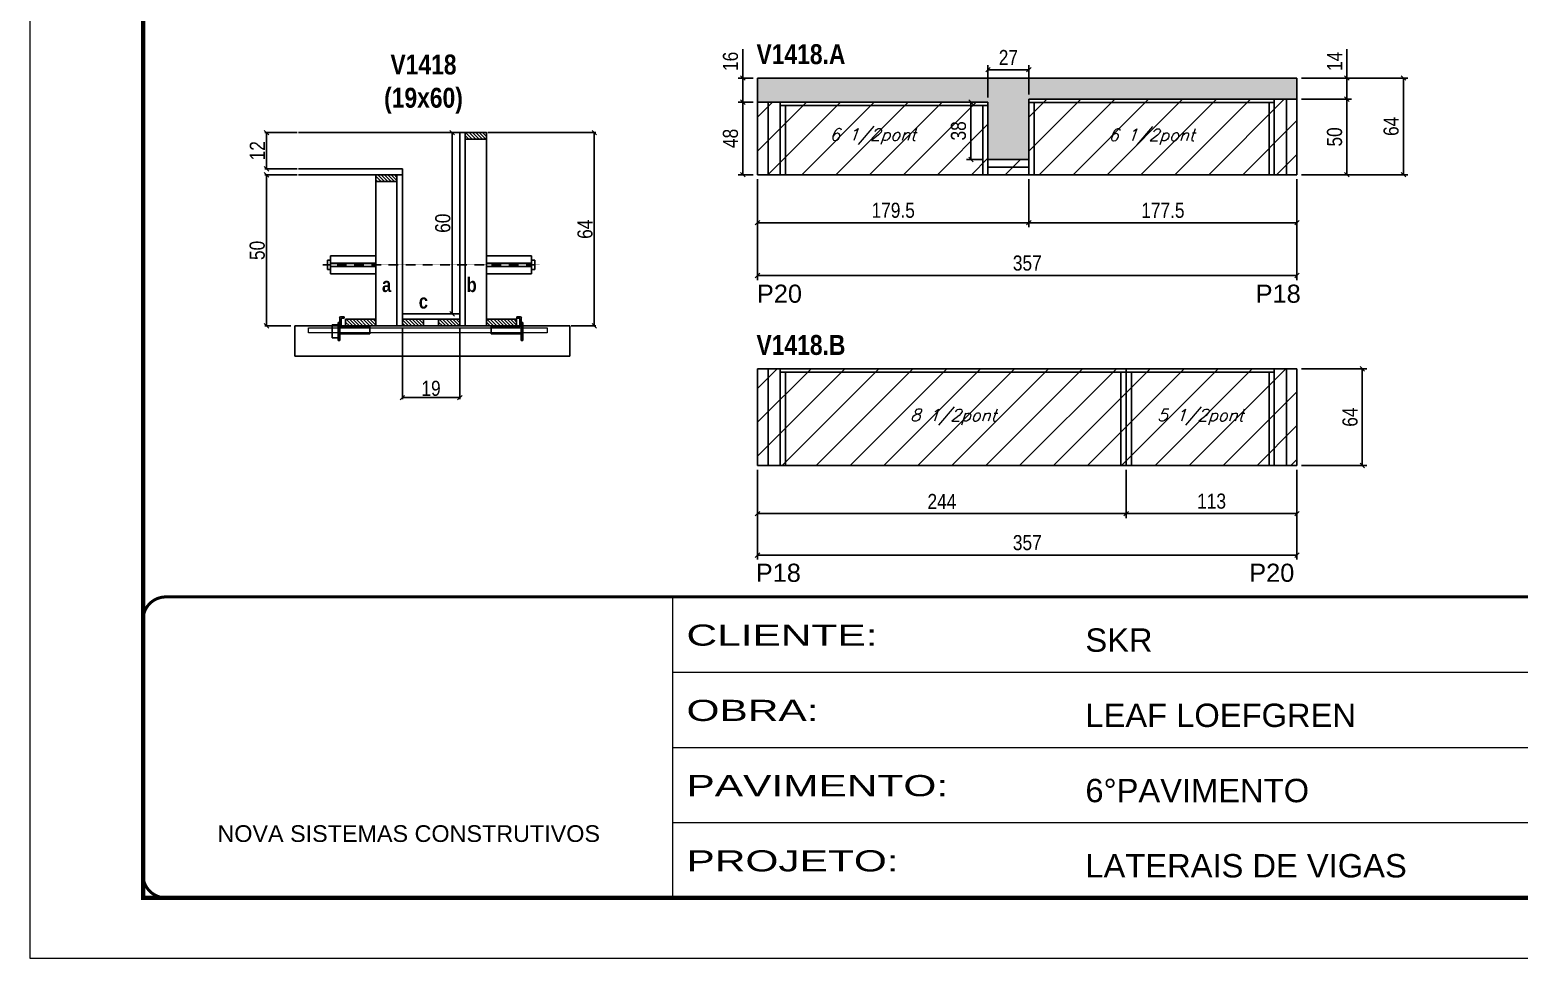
# Model space of a CAD drawing. Extents: x 3309 to 9563, y -2522 to 14608.
# Drawn here: x 4908 to 5894, y 8964 to 9578 of the extents above; entities that cross this region are included whole.
import ezdxf

# ---------------------------------------------------------------- set-up
doc = ezdxf.new("R2010")
doc.units = 0
for name, pattern in [('CONTINUO', [0]), ('DASHED', [0.75, 0.5, -0.25]), ('HIDDEN', [0.375, 0.25, -0.125])]:
    doc.linetypes.add(name, pattern=pattern)
for name, color, linetype in [('5', 5, 'Continuous'), ('barrote', 251, 'Continuous'), ('COTA', 241, 'Continuous'), ('detalhes', 4, 'Continuous'), ('NOMENCLATURA', 7, 'Continuous'), ('Painéis', 200, 'Continuous'), ('presilha', 1, 'Continuous'), ('SARR_2.2x10', 60, 'Continuous'), ('SARR_2.2x7', 40, 'Continuous'), ('SARR_3.5x7', 81, 'Continuous'), ('TENSOR', 3, 'Continuous'), ('texto', 7, 'Continuous')]:
    doc.layers.add(name, color=color, linetype=linetype)
for name, color, linetype, lineweight in [('CONCRETO', 251, 'Continuous', 25), ('Folhas', 255, 'Continuous', 9), ('Hachura', 251, 'Continuous', 9), ('SARRAFO DE PRESSAO', 251, 'DASHED', 9), ('SCO-___-LAJ', 2, 'Continuous', 0)]:
    doc.layers.add(name, color=color, linetype=linetype, lineweight=lineweight)
doc.styles.add('ARIAL', font='arial.ttf')
doc.styles.add('COTA TECNICA', font='techl___.ttf', dxfattribs={"height": 10})
doc.styles.add('COTA TECNICA 2X', font='techl___.ttf', dxfattribs={"height": 10})
doc.styles.add('Romans', font='romans.shx')
doc.styles.get("Standard").update_dxf_attribs({"font": 'arial.ttf'})
doc.styles.add('TECNICA', font='techb___.ttf', dxfattribs={"height": 10})
doc.styles.add('Tecnologia', font='')
doc.styles.get('Tecnologia').set_extended_font_data('Forgotten Futurist')
doc.dimstyles.new('PAINEL', dxfattribs={"dimtxt": 10, "dimasz": 3, "dimexe": 3, "dimexo": 3, "dimgap": 3, "dimtad": 1, "dimdec": 1, "dimzin": 12, "dimdsep": 46, "dimtxsty": 'COTA TECNICA', "dimblk1": 'OBLIQUE', "dimblk2": 'OBLIQUE', "dimsah": 1, "dimcen": 0.9, "dimclrd": 4, "dimclre": 4, "dimclrt": 240, "dimadec": 1, "dimazin": 3, "dimtfac": 1, "dimtdec": 1, "dimtmove": 0, "dimatfit": 3, "dimfxl": 1, "dimtolj": 1, "dimtzin": 12, "dimarcsym": 0})
doc.dimstyles.new('SECAO', dxfattribs={"dimscale": 0.333333, "dimtxt": 5, "dimasz": 9, "dimexe": 3, "dimexo": 3, "dimgap": 3, "dimtad": 1, "dimdec": 1, "dimlfac": 0.5, "dimzin": 12, "dimdsep": 46, "dimtxsty": 'COTA TECNICA 2X', "dimblk1": 'OBLIQUE', "dimblk2": 'OBLIQUE', "dimsah": 1, "dimcen": 0.9, "dimclrd": 4, "dimclre": 4, "dimclrt": 240, "dimadec": 1, "dimazin": 3, "dimtfac": 1, "dimtdec": 1, "dimtmove": 0, "dimatfit": 3, "dimfxl": 1, "dimtolj": 1, "dimtzin": 12, "dimarcsym": 0})
pattern_1 = [(135, (38389.996, -114129.921), (-1.122532015, -1.122532015), [])]

# ---------------------------------------------------------------- blocks, each defined once
blk = doc.blocks.new('9999999999')
at = {"color": 30, "linetype": 'CONTINUO'}
for p, q in [((98564.56, 34230.21), (98564.56, 34429.45)), ((98564.56, 34379.64), (99583.98, 34379.64)), ((98564.56, 34329.83), (99487.98, 34329.83)), ((98564.56, 34280.02), (99487.98, 34280.02))]:
    blk.add_line(p, q, dxfattribs=at)
at = {"color": 30, "linetype": 'CONTINUO', "const_width": 2}
blk.add_lwpolyline([(99583.98, 34230.21), (99583.98, 34414.45, 0.414214), (99568.98, 34429.45), (98228.98, 34429.45, 0.414214), (98213.98, 34414.45), (98213.98, 34245.21, 0.414214), (98228.98, 34230.21), (99583.98, 34230.21)], format="xyb", dxfattribs=at)
at = {"layer": 'Folhas'}
blk.add_lwpolyline([(98138.98, 34190.21), (99623.98, 34190.21), (99623.98, 35240.21), (98138.98, 35240.21)], close=True, dxfattribs=at)
at = {"layer": 'Folhas', "color": 30, "const_width": 3}
blk.add_lwpolyline([(98213.98, 34230.21), (99583.98, 34230.21), (99583.98, 35200.21), (98213.98, 35200.21)], close=True, dxfattribs=at)
at = {"color": 7, "linetype": 'Continuous', "ltscale": 5, "style": 'ARIAL'}
for s, height, p in [('SKR', 15.483, (98837.68, 34393.13)), ('LEAF LOEFGREN', 15.4829, (98837.68, 34343.32)), ('6°PAVIMENTO', 15.4829, (98837.68, 34293.51)), ('NOVA SISTEMAS CONSTRUTIVOS', 11.0592, (98263.19, 34267.21)), ('LATERAIS DE VIGAS', 15.4829, (98837.68, 34243.7))]:
    blk.add_text(s, height=height, dxfattribs=at).set_placement(p)
at = {"layer": 'Folhas', "color": 7, "style": 'Tecnologia', "width": 1.5}
for s, p in [('CLIENTE:', (98573.65, 34397.17)), ('OBRA:', (98573.65, 34347.31)), ('PAVIMENTO:', (98573.65, 34297.5)), ('PROJETO:', (98573.65, 34247.69))]:
    blk.add_text(s, height=14, dxfattribs=at).set_placement(p)
blk = doc.blocks.new('_Oblique')
at = {"color": 0, "linetype": 'ByBlock', "lineweight": -2}
blk.add_line((-0.5, -0.5), (0.5, 0.5), dxfattribs=at)
blk = doc.blocks.new('*D2159')
at = {"layer": 'COTA', "color": 4, "linetype": 'ByBlock', "lineweight": -2, "transparency": 16777216}
for p, q in [((5569.1, 9479.4), (5569.1, 9447.61)), ((5746.6, 9479.4), (5746.6, 9447.61)), ((5746.6, 9450.61), (5569.1, 9450.61))]:
    blk.add_line(p, q, dxfattribs=at)
at = {"layer": 'Defpoints', "color": 0, "linetype": 'ByBlock', "transparency": 16777216}
for p in [(5569.1, 9482.4), (5746.6, 9482.4), (5569.1, 9450.61)]:
    blk.add_point(p, dxfattribs=at)
at = {"layer": 'COTA', "color": 4, "linetype": 'ByBlock', "lineweight": -2, "transparency": 16777216, "xscale": 3, "yscale": 3, "zscale": 3, "rotation": 180}
blk.add_blockref('_Oblique', (5569.1, 9450.61), dxfattribs=at)
at = {"layer": 'COTA', "color": 4, "linetype": 'ByBlock', "lineweight": -2, "transparency": 16777216, "xscale": 3, "yscale": 3, "zscale": 3}
blk.add_blockref('_Oblique', (5746.6, 9450.61), dxfattribs=at)
at = {"layer": 'COTA', "color": 240, "linetype": 'ByBlock', "transparency": 16777216, "insert": (5657.85, 9458.72), "char_height": 10, "attachment_point": 5, "style": 'COTA TECNICA'}
blk.add_mtext('\\A1;177.5', dxfattribs=at)
blk = doc.blocks.new('*D2160')
at = {"layer": 'COTA', "color": 4, "linetype": 'ByBlock', "lineweight": -2, "transparency": 16777216}
for p, q in [((5389.6, 9479.4), (5389.6, 9447.61)), ((5569.1, 9479.4), (5569.1, 9447.61)), ((5569.1, 9450.61), (5389.6, 9450.61))]:
    blk.add_line(p, q, dxfattribs=at)
at = {"layer": 'Defpoints', "color": 0, "linetype": 'ByBlock', "transparency": 16777216}
for p in [(5389.6, 9482.4), (5569.1, 9482.4), (5389.6, 9450.61)]:
    blk.add_point(p, dxfattribs=at)
at = {"layer": 'COTA', "color": 4, "linetype": 'ByBlock', "lineweight": -2, "transparency": 16777216, "xscale": 3, "yscale": 3, "zscale": 3, "rotation": 180}
blk.add_blockref('_Oblique', (5389.6, 9450.61), dxfattribs=at)
at = {"layer": 'COTA', "color": 4, "linetype": 'ByBlock', "lineweight": -2, "transparency": 16777216, "xscale": 3, "yscale": 3, "zscale": 3}
blk.add_blockref('_Oblique', (5569.1, 9450.61), dxfattribs=at)
at = {"layer": 'COTA', "color": 240, "linetype": 'ByBlock', "transparency": 16777216, "insert": (5479.35, 9458.75), "char_height": 10, "attachment_point": 5, "style": 'COTA TECNICA'}
blk.add_mtext('\\A1;179.5', dxfattribs=at)
blk = doc.blocks.new('*D2161')
at = {"layer": 'COTA', "color": 4, "linetype": 'ByBlock', "lineweight": -2, "transparency": 16777216}
for p, q in [((5389.6, 9479.4), (5389.6, 9412.6)), ((5746.6, 9479.4), (5746.6, 9412.6)), ((5746.6, 9415.6), (5389.6, 9415.6))]:
    blk.add_line(p, q, dxfattribs=at)
at = {"layer": 'Defpoints', "color": 0, "linetype": 'ByBlock', "transparency": 16777216}
for p in [(5389.6, 9482.4), (5746.6, 9482.4), (5389.6, 9415.6)]:
    blk.add_point(p, dxfattribs=at)
at = {"layer": 'COTA', "color": 4, "linetype": 'ByBlock', "lineweight": -2, "transparency": 16777216, "xscale": 3, "yscale": 3, "zscale": 3, "rotation": 180}
blk.add_blockref('_Oblique', (5389.6, 9415.6), dxfattribs=at)
at = {"layer": 'COTA', "color": 4, "linetype": 'ByBlock', "lineweight": -2, "transparency": 16777216, "xscale": 3, "yscale": 3, "zscale": 3}
blk.add_blockref('_Oblique', (5746.6, 9415.6), dxfattribs=at)
at = {"layer": 'COTA', "color": 240, "linetype": 'ByBlock', "transparency": 16777216, "insert": (5568.1, 9423.82), "char_height": 10, "attachment_point": 5, "style": 'COTA TECNICA'}
blk.add_mtext('\\A1;357', dxfattribs=at)
blk = doc.blocks.new('*D2162')
at = {"layer": 'COTA', "color": 4, "lineweight": -2, "transparency": 16777216}
for p, q in [((5539.1, 9530.4), (5527.82, 9530.4)), ((5530.82, 9492.4), (5530.82, 9530.4)), ((5539.1, 9492.4), (5527.82, 9492.4))]:
    blk.add_line(p, q, dxfattribs=at)
at = {"layer": 'Defpoints', "color": 0, "transparency": 16777216}
for p in [(5530.82, 9530.4), (5542.1, 9530.4), (5542.1, 9492.4)]:
    blk.add_point(p, dxfattribs=at)
at = {"layer": 'COTA', "color": 4, "lineweight": -2, "transparency": 16777216, "xscale": 3, "yscale": 3, "zscale": 3}
for p, rotation in [((5530.82, 9530.4), 90), ((5530.82, 9492.4), 270)]:
    blk.add_blockref('_Oblique', p, dxfattribs=dict(at, rotation=rotation))
at = {"layer": 'COTA', "color": 240, "transparency": 16777216, "insert": (5522.58, 9511.4), "char_height": 10, "attachment_point": 5, "rotation": 90, "style": 'COTA TECNICA'}
blk.add_mtext('\\A1;38', dxfattribs=at)
blk = doc.blocks.new('*D2163')
at = {"layer": 'COTA', "color": 4, "lineweight": -2, "transparency": 16777216}
for p, q in [((5749.6, 9532.4), (5782.63, 9532.4)), ((5779.63, 9532.4), (5779.63, 9482.4)), ((5749.6, 9482.4), (5782.63, 9482.4))]:
    blk.add_line(p, q, dxfattribs=at)
at = {"layer": 'Defpoints', "color": 0, "transparency": 16777216}
for p in [(5746.6, 9532.4), (5746.6, 9482.4), (5779.63, 9482.4)]:
    blk.add_point(p, dxfattribs=at)
at = {"layer": 'COTA', "color": 4, "lineweight": -2, "transparency": 16777216, "xscale": 3, "yscale": 3, "zscale": 3}
for p, rotation in [((5779.63, 9532.4), 90), ((5779.63, 9482.4), 270)]:
    blk.add_blockref('_Oblique', p, dxfattribs=dict(at, rotation=rotation))
at = {"layer": 'COTA', "color": 240, "transparency": 16777216, "insert": (5771.52, 9507.4), "char_height": 10, "attachment_point": 5, "rotation": 90, "style": 'COTA TECNICA'}
blk.add_mtext('\\A1;50', dxfattribs=at)
blk = doc.blocks.new('*D2164')
at = {"layer": 'COTA', "color": 4, "lineweight": -2, "transparency": 16777216}
for p, q in [((5154.46, 9381.25), (5154.46, 9333.78)), ((5192.46, 9381.25), (5192.46, 9333.78)), ((5192.46, 9334.78), (5154.46, 9334.78))]:
    blk.add_line(p, q, dxfattribs=at)
at = {"layer": 'Defpoints', "color": 0, "transparency": 16777216}
for p in [(5154.46, 9382.25), (5192.46, 9382.25), (5154.46, 9334.78)]:
    blk.add_point(p, dxfattribs=at)
at = {"layer": 'COTA', "color": 4, "lineweight": -2, "transparency": 16777216, "xscale": 3, "yscale": 3, "zscale": 3, "rotation": 180}
blk.add_blockref('_Oblique', (5154.46, 9334.78), dxfattribs=at)
at = {"layer": 'COTA', "color": 4, "lineweight": -2, "transparency": 16777216, "xscale": 3, "yscale": 3, "zscale": 3}
blk.add_blockref('_Oblique', (5192.46, 9334.78), dxfattribs=at)
at = {"layer": 'COTA', "color": 240, "transparency": 16777216, "insert": (5173.46, 9340.86), "char_height": 10, "attachment_point": 5, "style": 'COTA TECNICA 2X'}
blk.add_mtext('\\A1;19', dxfattribs=at)
blk = doc.blocks.new('PRESILHA METÁLICA 1')
at = {"layer": 'presilha'}
for p, q in [((6, 15.5), (7.5, 15.5)), ((6, -2.5), (6, 15.5)), ((7.5, 10.6), (7.5, 19.9)), ((7.5, 15.5), (7.5, -2.5)), ((12, 21), (8.6, 21)), ((9, 11.6), (9, 18.9)), ((12, 19.5), (9.6, 19.5)), ((12, 21), (12, 19.5)), ((0, 13), (6, 13)), ((0, 13), (0, 0)), ((6, 0), (0, 0)), ((6, 13), (6, 0)), ((37.5, 4.1), (7.5, 4.1)), ((37.5, 11), (9.6, 11)), ((37.5, 11), (37.5, 4.1)), ((7.5, -2.5), (6, -2.5))]:
    blk.add_line(p, q, dxfattribs=at)
for centre, radius, start, end in [((8.6, 19.9), 1.14, 90, 180), ((9.6, 18.9), 0.57, 90, 180), ((9.6, 11.6), 0.57, 180, 270)]:
    blk.add_arc(centre, radius, start, end, dxfattribs=at)
blk = doc.blocks.new('PRESILHA METÁLICA 2')
at = {"layer": 'presilha'}
for p, q in [((-5.2, 23.5), (-5.2, 22)), ((-5.2, 23.5), (-1.9, 23.5)), ((-5.2, 22), (-2.8, 22)), ((-2.2, 14.1), (-2.2, 21.4)), ((0.8, 18), (-0.8, 18)), ((-0.8, 18), (-0.8, 0)), ((-0.8, 14.6), (-0.8, 22.4)), ((0.8, 0), (0.8, 18)), ((-30.8, 13.5), (-30.8, 6.6)), ((-30.8, 13.5), (-2.8, 13.5)), ((-30.8, 6.6), (-0.8, 6.6)), ((-0.8, 0), (0.8, 0))]:
    blk.add_line(p, q, dxfattribs=at)
for centre, radius, start, end in [((-2.8, 21.4), 0.57, 0, 90), ((-1.9, 22.4), 1.14, 0, 90), ((-2.8, 14.1), 0.57, 270, 0)]:
    blk.add_arc(centre, radius, start, end, dxfattribs=at)
blk = doc.blocks.new('*D2165')
at = {"layer": 'COTA', "color": 4, "lineweight": -2, "transparency": 16777216}
for p, q in [((5211.06, 9510.25), (5282.5, 9510.25)), ((5281.5, 9510.25), (5281.5, 9382.25)), ((5266.27, 9382.25), (5282.5, 9382.25))]:
    blk.add_line(p, q, dxfattribs=at)
at = {"layer": 'Defpoints', "color": 0, "transparency": 16777216}
for p in [(5210.06, 9510.25), (5265.27, 9382.25), (5281.5, 9382.25)]:
    blk.add_point(p, dxfattribs=at)
at = {"layer": 'COTA', "color": 4, "lineweight": -2, "transparency": 16777216, "xscale": 3, "yscale": 3, "zscale": 3}
for p, rotation in [((5281.5, 9510.25), 90), ((5281.5, 9382.25), 270)]:
    blk.add_blockref('_Oblique', p, dxfattribs=dict(at, rotation=rotation))
at = {"layer": 'COTA', "color": 240, "transparency": 16777216, "insert": (5275.4, 9446.25), "char_height": 10, "attachment_point": 5, "rotation": 90, "style": 'COTA TECNICA 2X'}
blk.add_mtext('\\A1;64', dxfattribs=at)
blk = doc.blocks.new('*D2166')
at = {"layer": 'COTA', "color": 4, "lineweight": -2, "transparency": 16777216}
for p, q in [((5084.76, 9482.25), (5063.54, 9482.25)), ((5064.54, 9482.25), (5064.54, 9382.25)), ((5080.64, 9382.25), (5063.54, 9382.25))]:
    blk.add_line(p, q, dxfattribs=at)
at = {"layer": 'Defpoints', "color": 0, "transparency": 16777216}
for p in [(5085.76, 9482.25), (5064.54, 9382.25), (5081.64, 9382.25)]:
    blk.add_point(p, dxfattribs=at)
at = {"layer": 'COTA', "color": 4, "lineweight": -2, "transparency": 16777216, "xscale": 3, "yscale": 3, "zscale": 3}
for p, rotation in [((5064.54, 9482.25), 90), ((5064.54, 9382.25), 270)]:
    blk.add_blockref('_Oblique', p, dxfattribs=dict(at, rotation=rotation))
at = {"layer": 'COTA', "color": 240, "transparency": 16777216, "insert": (5058.43, 9432.25), "char_height": 10, "attachment_point": 5, "rotation": 90, "style": 'COTA TECNICA 2X'}
blk.add_mtext('\\A1;50', dxfattribs=at)
blk = doc.blocks.new('*D2167')
at = {"layer": 'COTA', "color": 4, "lineweight": -2, "transparency": 16777216}
for p, q in [((5191.46, 9510.25), (5186.38, 9510.25)), ((5187.38, 9390.25), (5187.38, 9510.25)), ((5191.46, 9390.25), (5186.38, 9390.25))]:
    blk.add_line(p, q, dxfattribs=at)
at = {"layer": 'Defpoints', "color": 0, "transparency": 16777216}
for p in [(5187.38, 9510.25), (5192.46, 9510.25), (5192.46, 9390.25)]:
    blk.add_point(p, dxfattribs=at)
at = {"layer": 'COTA', "color": 4, "lineweight": -2, "transparency": 16777216, "xscale": 3, "yscale": 3, "zscale": 3}
for p, rotation in [((5187.38, 9510.25), 90), ((5187.38, 9390.25), 270)]:
    blk.add_blockref('_Oblique', p, dxfattribs=dict(at, rotation=rotation))
at = {"layer": 'COTA', "color": 240, "transparency": 16777216, "insert": (5181.28, 9450.25), "char_height": 10, "attachment_point": 5, "rotation": 90, "style": 'COTA TECNICA 2X'}
blk.add_mtext('\\A1;60', dxfattribs=at)
blk = doc.blocks.new('*D2168')
at = {"layer": 'COTA', "color": 4, "lineweight": -2, "transparency": 16777216}
for p, q in [((5084.76, 9510.25), (5063.54, 9510.25)), ((5064.54, 9486.25), (5064.54, 9510.25)), ((5084.76, 9486.25), (5063.54, 9486.25))]:
    blk.add_line(p, q, dxfattribs=at)
at = {"layer": 'Defpoints', "color": 0, "transparency": 16777216}
for p in [(5064.54, 9510.25), (5085.76, 9510.25), (5085.76, 9486.25)]:
    blk.add_point(p, dxfattribs=at)
at = {"layer": 'COTA', "color": 4, "lineweight": -2, "transparency": 16777216, "xscale": 3, "yscale": 3, "zscale": 3}
for p, rotation in [((5064.54, 9510.25), 90), ((5064.54, 9486.25), 270)]:
    blk.add_blockref('_Oblique', p, dxfattribs=dict(at, rotation=rotation))
at = {"layer": 'COTA', "color": 240, "transparency": 16777216, "insert": (5058.48, 9498.25), "char_height": 10, "attachment_point": 5, "rotation": 90, "style": 'COTA TECNICA 2X'}
blk.add_mtext('\\A1;12', dxfattribs=at)
blk = doc.blocks.new('*D2169')
at = {"layer": 'COTA', "color": 4, "lineweight": -2, "transparency": 16777216}
for p, q in [((5779.63, 9546.4), (5779.63, 9565.52)), ((5749.6, 9546.4), (5782.63, 9546.4)), ((5779.63, 9532.4), (5779.63, 9546.4)), ((5749.6, 9532.4), (5782.63, 9532.4))]:
    blk.add_line(p, q, dxfattribs=at)
at = {"layer": 'Defpoints', "color": 0, "transparency": 16777216}
for p in [(5746.6, 9546.4), (5779.63, 9546.4), (5746.6, 9532.4)]:
    blk.add_point(p, dxfattribs=at)
at = {"layer": 'COTA', "color": 4, "lineweight": -2, "transparency": 16777216, "xscale": 3, "yscale": 3, "zscale": 3}
for p, rotation in [((5779.63, 9546.4), 90), ((5779.63, 9532.4), 270)]:
    blk.add_blockref('_Oblique', p, dxfattribs=dict(at, rotation=rotation))
at = {"layer": 'COTA', "color": 240, "transparency": 16777216, "insert": (5771.56, 9557.46), "char_height": 10, "attachment_point": 5, "rotation": 90, "style": 'COTA TECNICA'}
blk.add_mtext('\\A1;14', dxfattribs=at)
blk = doc.blocks.new('*D2170')
at = {"layer": 'COTA', "color": 4, "lineweight": -2, "transparency": 16777216}
for p, q in [((5749.6, 9546.4), (5820.06, 9546.4)), ((5817.06, 9482.4), (5817.06, 9546.4)), ((5749.6, 9482.4), (5820.06, 9482.4))]:
    blk.add_line(p, q, dxfattribs=at)
at = {"layer": 'Defpoints', "color": 0, "transparency": 16777216}
for p in [(5746.6, 9546.4), (5817.06, 9546.4), (5746.6, 9482.4)]:
    blk.add_point(p, dxfattribs=at)
at = {"layer": 'COTA', "color": 4, "lineweight": -2, "transparency": 16777216, "xscale": 3, "yscale": 3, "zscale": 3}
for p, rotation in [((5817.06, 9546.4), 90), ((5817.06, 9482.4), 270)]:
    blk.add_blockref('_Oblique', p, dxfattribs=dict(at, rotation=rotation))
at = {"layer": 'COTA', "color": 240, "transparency": 16777216, "insert": (5808.96, 9514.4), "char_height": 10, "attachment_point": 5, "rotation": 90, "style": 'COTA TECNICA'}
blk.add_mtext('\\A1;64', dxfattribs=at)
blk = doc.blocks.new('*D2171')
at = {"layer": 'COTA', "color": 4, "lineweight": -2, "transparency": 16777216}
for p, q in [((5386.6, 9530.4), (5376.78, 9530.4)), ((5379.78, 9530.4), (5379.78, 9482.4)), ((5386.6, 9482.4), (5376.78, 9482.4))]:
    blk.add_line(p, q, dxfattribs=at)
at = {"layer": 'Defpoints', "color": 0, "transparency": 16777216}
for p in [(5389.6, 9530.4), (5379.78, 9482.4), (5389.6, 9482.4)]:
    blk.add_point(p, dxfattribs=at)
at = {"layer": 'COTA', "color": 4, "lineweight": -2, "transparency": 16777216, "xscale": 3, "yscale": 3, "zscale": 3}
for p, rotation in [((5379.78, 9530.4), 90), ((5379.78, 9482.4), 270)]:
    blk.add_blockref('_Oblique', p, dxfattribs=dict(at, rotation=rotation))
at = {"layer": 'COTA', "color": 240, "transparency": 16777216, "insert": (5371.68, 9506.4), "char_height": 10, "attachment_point": 5, "rotation": 90, "style": 'COTA TECNICA'}
blk.add_mtext('\\A1;48', dxfattribs=at)
blk = doc.blocks.new('*D2172')
at = {"layer": 'COTA', "color": 4, "lineweight": -2, "transparency": 16777216}
for p, q in [((5379.78, 9546.4), (5379.78, 9565.42)), ((5386.6, 9546.4), (5376.78, 9546.4)), ((5379.78, 9530.4), (5379.78, 9546.4)), ((5386.6, 9530.4), (5376.78, 9530.4))]:
    blk.add_line(p, q, dxfattribs=at)
at = {"layer": 'Defpoints', "color": 0, "transparency": 16777216}
for p in [(5379.78, 9546.4), (5389.6, 9546.4), (5389.6, 9530.4)]:
    blk.add_point(p, dxfattribs=at)
at = {"layer": 'COTA', "color": 4, "lineweight": -2, "transparency": 16777216, "xscale": 3, "yscale": 3, "zscale": 3}
for p, rotation in [((5379.78, 9546.4), 90), ((5379.78, 9530.4), 270)]:
    blk.add_blockref('_Oblique', p, dxfattribs=dict(at, rotation=rotation))
at = {"layer": 'COTA', "color": 240, "transparency": 16777216, "insert": (5371.68, 9557.41), "char_height": 10, "attachment_point": 5, "rotation": 90, "style": 'COTA TECNICA'}
blk.add_mtext('\\A1;16', dxfattribs=at)
blk = doc.blocks.new('*D2173')
at = {"layer": 'COTA', "color": 4, "lineweight": -2, "transparency": 16777216}
for p, q in [((5542.1, 9533.4), (5542.1, 9554.89)), ((5569.1, 9535.4), (5569.1, 9554.89)), ((5542.1, 9551.89), (5569.1, 9551.89))]:
    blk.add_line(p, q, dxfattribs=at)
at = {"layer": 'Defpoints', "color": 0, "transparency": 16777216}
for p in [(5569.1, 9551.89), (5542.1, 9530.4), (5569.1, 9532.4)]:
    blk.add_point(p, dxfattribs=at)
at = {"layer": 'COTA', "color": 4, "lineweight": -2, "transparency": 16777216, "xscale": 3, "yscale": 3, "zscale": 3, "rotation": 180}
blk.add_blockref('_Oblique', (5542.1, 9551.89), dxfattribs=at)
at = {"layer": 'COTA', "color": 4, "lineweight": -2, "transparency": 16777216, "xscale": 3, "yscale": 3, "zscale": 3}
blk.add_blockref('_Oblique', (5569.1, 9551.89), dxfattribs=at)
at = {"layer": 'COTA', "color": 240, "transparency": 16777216, "insert": (5555.6, 9559.96), "char_height": 10, "attachment_point": 5, "style": 'COTA TECNICA'}
blk.add_mtext('\\A1;27', dxfattribs=at)
blk = doc.blocks.new('*D2174')
at = {"layer": 'COTA', "color": 4, "lineweight": -2, "transparency": 16777216}
for p, q in [((5389.6, 9286.86), (5389.6, 9227.47)), ((5746.6, 9286.86), (5746.6, 9227.47)), ((5389.6, 9230.47), (5746.6, 9230.47))]:
    blk.add_line(p, q, dxfattribs=at)
at = {"layer": 'Defpoints', "color": 0, "transparency": 16777216}
for p in [(5389.6, 9289.86), (5746.6, 9289.86), (5746.6, 9230.47)]:
    blk.add_point(p, dxfattribs=at)
at = {"layer": 'COTA', "color": 4, "lineweight": -2, "transparency": 16777216, "xscale": 3, "yscale": 3, "zscale": 3, "rotation": 180}
blk.add_blockref('_Oblique', (5389.6, 9230.47), dxfattribs=at)
at = {"layer": 'COTA', "color": 4, "lineweight": -2, "transparency": 16777216, "xscale": 3, "yscale": 3, "zscale": 3}
blk.add_blockref('_Oblique', (5746.6, 9230.47), dxfattribs=at)
at = {"layer": 'COTA', "color": 240, "transparency": 16777216, "insert": (5568.1, 9238.69), "char_height": 10, "attachment_point": 5, "style": 'COTA TECNICA'}
blk.add_mtext('\\A1;357', dxfattribs=at)
blk = doc.blocks.new('*D2175')
at = {"layer": 'COTA', "color": 4, "lineweight": -2, "transparency": 16777216}
for p, q in [((5389.6, 9286.86), (5389.6, 9254.95)), ((5633.6, 9286.86), (5633.6, 9254.95)), ((5389.6, 9257.95), (5633.6, 9257.95))]:
    blk.add_line(p, q, dxfattribs=at)
at = {"layer": 'Defpoints', "color": 0, "transparency": 16777216}
for p in [(5389.6, 9289.86), (5633.6, 9289.86), (5633.6, 9257.95)]:
    blk.add_point(p, dxfattribs=at)
at = {"layer": 'COTA', "color": 4, "lineweight": -2, "transparency": 16777216, "xscale": 3, "yscale": 3, "zscale": 3, "rotation": 180}
blk.add_blockref('_Oblique', (5389.6, 9257.95), dxfattribs=at)
at = {"layer": 'COTA', "color": 4, "lineweight": -2, "transparency": 16777216, "xscale": 3, "yscale": 3, "zscale": 3}
blk.add_blockref('_Oblique', (5633.6, 9257.95), dxfattribs=at)
at = {"layer": 'COTA', "color": 240, "transparency": 16777216, "insert": (5511.6, 9266.02), "char_height": 10, "attachment_point": 5, "style": 'COTA TECNICA'}
blk.add_mtext('\\A1;244', dxfattribs=at)
blk = doc.blocks.new('*D2176')
at = {"layer": 'COTA', "color": 4, "lineweight": -2, "transparency": 16777216}
for p, q in [((5633.6, 9286.86), (5633.6, 9254.95)), ((5746.6, 9286.86), (5746.6, 9254.95)), ((5633.6, 9257.95), (5746.6, 9257.95))]:
    blk.add_line(p, q, dxfattribs=at)
at = {"layer": 'Defpoints', "color": 0, "transparency": 16777216}
for p in [(5633.6, 9289.86), (5746.6, 9289.86), (5746.6, 9257.95)]:
    blk.add_point(p, dxfattribs=at)
at = {"layer": 'COTA', "color": 4, "lineweight": -2, "transparency": 16777216, "xscale": 3, "yscale": 3, "zscale": 3, "rotation": 180}
blk.add_blockref('_Oblique', (5633.6, 9257.95), dxfattribs=at)
at = {"layer": 'COTA', "color": 4, "lineweight": -2, "transparency": 16777216, "xscale": 3, "yscale": 3, "zscale": 3}
blk.add_blockref('_Oblique', (5746.6, 9257.95), dxfattribs=at)
at = {"layer": 'COTA', "color": 240, "transparency": 16777216, "insert": (5690.1, 9266.17), "char_height": 10, "attachment_point": 5, "style": 'COTA TECNICA'}
blk.add_mtext('\\A1;113', dxfattribs=at)
blk = doc.blocks.new('*D2177')
at = {"layer": 'COTA', "color": 4, "lineweight": -2, "transparency": 16777216}
for p, q in [((5749.6, 9353.86), (5792.87, 9353.86)), ((5789.87, 9353.86), (5789.87, 9289.86)), ((5749.6, 9289.86), (5792.87, 9289.86))]:
    blk.add_line(p, q, dxfattribs=at)
at = {"layer": 'Defpoints', "color": 0, "transparency": 16777216}
for p in [(5746.6, 9353.86), (5746.6, 9289.86), (5789.87, 9289.86)]:
    blk.add_point(p, dxfattribs=at)
at = {"layer": 'COTA', "color": 4, "lineweight": -2, "transparency": 16777216, "xscale": 3, "yscale": 3, "zscale": 3}
for p, rotation in [((5789.87, 9353.86), 90), ((5789.87, 9289.86), 270)]:
    blk.add_blockref('_Oblique', p, dxfattribs=dict(at, rotation=rotation))
at = {"layer": 'COTA', "color": 240, "transparency": 16777216, "insert": (5781.77, 9321.86), "char_height": 10, "attachment_point": 5, "rotation": 90, "style": 'COTA TECNICA'}
blk.add_mtext('\\A1;64', dxfattribs=at)

msp = doc.modelspace()

# ---------------------------------------------------------------- hatches: boundary and pattern name
at = {"layer": 'COTA'}
h = msp.add_hatch(dxfattribs=at)
h.set_pattern_fill('AR-CONC', color=256, scale=0.03)
h.set_pattern_definition([(50, (48.9945, 27.799), (5.46554, -0.4781726), [0.5715, -6.2865]), (355, (48.9945, 27.799), (-1.0573026, 5.7317054), [0.4572, -5.0292175]), (100.451445, (49.45, 27.759), (4.4082374, 5.2535326), [0.4857003, -5.3427073]), (46.1842, (48.9945, 29.323), (8.1323712, -1.26127), [0.85725, -9.42975]), (96.63556, (49.672, 29.218), (7.122124, 7.422784), [0.728551, -8.014068]), (351.18415, (48.9945, 29.323), (7.122124, 7.422784), [0.685799, -7.543792]), (21, (49.7565, 28.942), (4.5484317, -3.067956), [0.5715, -6.2865]), (326, (49.7565, 28.942), (1.8540609, 5.525639), [0.4572, -5.0292]), (71.451445, (50.1356, 28.686), (6.4024926, 2.457683), [0.4857003, -5.342698]), (37.5, (48.9945, 27.7989), (0.0926581, 2.53665117), [0, -4.96824, 0, -5.1054, 0, -5.04825]), (7.5, (48.9945, 27.799), (2.0045899, 3.00541724), [0, -2.91084, 0, -4.85394, 0, -1.92405]), (327.5, (47.2953, 27.7989), (4.06771786, -0.17186232), [0, -1.905, 0, -5.9436, 0, -7.8867]), (317.5, (46.5333, 27.799), (4.4438754, 0.7627947), [0, -2.4765, 0, -3.94716, 0, -5.6007])])
h.paths.add_polyline_path([(5542.1, 9492.4), (5569.1, 9492.4), (5569.1, 9532.4), (5746.6, 9532.4), (5746.6, 9546.4), (5389.6, 9546.4), (5389.6, 9530.4), (5542.1, 9530.4)])
at = {"layer": 'Hachura'}
h = msp.add_hatch(dxfattribs=at)
h.set_pattern_fill('ANSI31', color=256, scale=5)
h.paths.add_polyline_path([(5389.6, 9530.4), (5389.6, 9482.4), (5569.1, 9482.4), (5569.1, 9492.4), (5542.1, 9492.4), (5542.1, 9530.4)])
h.paths.add_polyline_path([(5569.1, 9532.4), (5569.1, 9482.4), (5746.6, 9482.4), (5746.6, 9532.4)])
h.paths.add_polyline_path([(5746.6, 9289.86), (5746.6, 9353.86), (5633.6, 9353.86), (5633.6, 9289.86)])
h.paths.add_polyline_path([(5389.6, 9353.86), (5389.6, 9289.86), (5633.6, 9289.86), (5633.6, 9353.86)])
at = {"layer": 'SARR_2.2x10'}
h = msp.add_hatch(dxfattribs=at)
h.set_pattern_fill('ANSI31', color=256, scale=0.5, angle=90)
h.set_pattern_definition([(135, (38310.396, -114129.921), (-1.122532015, -1.122532015), [])])
h.paths.add_polyline_path([(5116.86, 9386.65), (5116.86, 9382.25), (5136.86, 9382.25), (5136.86, 9386.65)])
h = msp.add_hatch(dxfattribs=at)
h.set_pattern_fill('ANSI31', color=256, scale=0.5, angle=90)
h.set_pattern_definition([(135, (38403.596, -114129.921), (-1.122532015, -1.122532015), [])])
h.paths.add_polyline_path([(5210.06, 9386.65), (5210.06, 9382.25), (5230.06, 9382.25), (5230.06, 9386.65)])
at = {"layer": 'SARR_2.2x7'}
h = msp.add_hatch(dxfattribs=at)
h.set_pattern_fill('ANSI31', color=256, scale=0.5, angle=90)
h.set_pattern_definition([(135, (38324.396, -114006.321), (-1.122532015, -1.122532015), [])])
h.paths.add_polyline_path([(5196.06, 9510.25), (5196.06, 9505.85), (5210.06, 9505.85), (5210.06, 9510.25)])
h = msp.add_hatch(dxfattribs=at)
h.set_pattern_fill('ANSI31', color=256, scale=0.5, angle=90)
h.set_pattern_definition([(135, (38304.396, -114034.321), (-1.122532015, -1.122532015), [])])
h.paths.add_polyline_path([(5150.86, 9482.25), (5150.86, 9477.85), (5136.86, 9477.85), (5136.86, 9482.25)])
h = msp.add_hatch(dxfattribs=at)
h.set_pattern_fill('ANSI31', color=256, scale=0.5, angle=90)
h.set_pattern_definition(pattern_1)
h.paths.add_polyline_path([(5168.46, 9382.25), (5168.46, 9386.65), (5154.46, 9386.65), (5154.46, 9382.25)])
h = msp.add_hatch(dxfattribs=at)
h.set_pattern_fill('ANSI31', color=256, scale=0.5, angle=90)
h.set_pattern_definition(pattern_1)
h.paths.add_polyline_path([(5178.46, 9386.65), (5178.46, 9382.25), (5192.46, 9382.25), (5192.46, 9386.65)])

# ---------------------------------------------------------------- linework, layer by layer
at = {"ltscale": 3}
for p, q in [((5104.86, 9425.7), (5104.86, 9419.7)), ((5106.86, 9425.7), (5104.86, 9425.7)), ((5106.86, 9428.7), (5106.86, 9416.7)), ((5106.86, 9428.7), (5136.86, 9428.7)), ((5240.06, 9428.7), (5210.06, 9428.7)), ((5240.06, 9428.7), (5240.06, 9416.7)), ((5242.06, 9425.7), (5240.06, 9425.7)), ((5242.06, 9425.7), (5242.06, 9419.7)), ((5106.86, 9419.7), (5104.86, 9419.7)), ((5136.86, 9423.7), (5106.86, 9423.7)), ((5136.86, 9421.7), (5106.86, 9421.7)), ((5106.86, 9416.7), (5136.86, 9416.7)), ((5210.06, 9423.7), (5240.06, 9423.7)), ((5210.06, 9421.7), (5240.06, 9421.7)), ((5240.06, 9416.7), (5210.06, 9416.7)), ((5240.06, 9419.7), (5242.06, 9419.7))]:
    msp.add_line(p, q, dxfattribs=at)
at = {"layer": 'barrote'}
msp.add_lwpolyline([(5083.4, 9362.25), (5265.32, 9362.25), (5265.32, 9382.25), (5083.4, 9382.25)], close=True, dxfattribs=at)
at = {"layer": 'CONCRETO', "linetype": 'Continuous'}
msp.add_line((5085.76, 9510.25), (5192.46, 9510.25), dxfattribs=at)
at = {"layer": 'COTA'}
for p, q in [((5389.6, 9530.4), (5389.6, 9546.4)), ((5389.6, 9546.4), (5746.6, 9546.4)), ((5746.6, 9546.4), (5746.6, 9532.4)), ((5542.1, 9492.4), (5542.1, 9482.4))]:
    msp.add_line(p, q, dxfattribs=at)
at = {"layer": 'detalhes', "color": 250}
msp.add_line((5083.4, 9362.25), (5083.4, 9382.25), dxfattribs=at)
at = {"layer": 'Painéis', "linetype": 'ByBlock'}
for p, q in [((5542.1, 9530.4), (5389.6, 9530.4)), ((5389.6, 9482.4), (5389.6, 9530.4)), ((5542.1, 9492.4), (5542.1, 9530.4)), ((5746.6, 9532.4), (5569.1, 9532.4)), ((5569.1, 9482.4), (5569.1, 9532.4)), ((5746.6, 9482.4), (5746.6, 9532.4)), ((5569.1, 9492.4), (5542.1, 9492.4)), ((5746.6, 9482.4), (5389.6, 9482.4)), ((5746.6, 9353.86), (5389.6, 9353.86)), ((5389.6, 9353.86), (5389.6, 9289.86)), ((5633.6, 9353.86), (5633.6, 9289.86)), ((5746.6, 9289.86), (5746.6, 9353.86)), ((5389.6, 9289.86), (5746.6, 9289.86))]:
    msp.add_line(p, q, dxfattribs=at)
at = {"layer": 'Painéis', "linetype": 'Continuous'}
for points in [[(5196.06, 9382.25), (5196.06, 9510.25), (5192.46, 9510.25), (5192.46, 9382.25)], [(5150.86, 9382.25), (5150.86, 9482.25), (5154.46, 9482.25), (5154.46, 9382.25)], [(5192.46, 9390.25), (5154.46, 9390.25), (5154.46, 9386.65), (5192.46, 9386.65)]]:
    msp.add_lwpolyline(points, close=True, dxfattribs=at)
at = {"layer": 'Painéis', "linetype": 'Continuous', "elevation": 0}
msp.add_lwpolyline([(5085.76, 9482.25), (5154.46, 9482.25), (5154.46, 9486.25), (5085.76, 9486.25)], dxfattribs=at)
at = {"layer": 'SARR_2.2x10'}
msp.add_line((5542.1, 9487.4), (5569.1, 9487.4), dxfattribs=at)
for points in [[(5116.86, 9386.65), (5136.86, 9386.65), (5136.86, 9382.25), (5116.86, 9382.25)], [(5210.06, 9386.65), (5230.06, 9386.65), (5230.06, 9382.25), (5210.06, 9382.25)]]:
    msp.add_lwpolyline(points, close=True, dxfattribs=at)
at = {"layer": 'SARR_2.2x7', "linetype": 'Continuous'}
for p, q in [((5396.6, 9482.4), (5396.6, 9530.4)), ((5542.1, 9528.2), (5404.6, 9528.2)), ((5731.6, 9530.2), (5569.1, 9530.2)), ((5739.6, 9482.4), (5739.6, 9532.4)), ((5396.6, 9289.86), (5396.6, 9353.86)), ((5404.6, 9351.66), (5633.6, 9351.66)), ((5633.6, 9351.66), (5731.6, 9351.66)), ((5739.6, 9289.86), (5739.6, 9353.86))]:
    msp.add_line(p, q, dxfattribs=at)
at = {"layer": 'SARR_2.2x7', "elevation": 0}
for points in [[(5210.06, 9510.25), (5196.06, 9510.25), (5196.06, 9505.85), (5210.06, 9505.85)], [(5136.86, 9482.25), (5150.86, 9482.25), (5150.86, 9477.85), (5136.86, 9477.85)]]:
    msp.add_lwpolyline(points, close=True, dxfattribs=at)
at = {"layer": 'SARR_2.2x7'}
for points in [[(5154.46, 9386.65), (5168.46, 9386.65), (5168.46, 9382.25), (5154.46, 9382.25)], [(5192.46, 9386.65), (5178.46, 9386.65), (5178.46, 9382.25), (5192.46, 9382.25)]]:
    msp.add_lwpolyline(points, close=True, dxfattribs=at)
at = {"layer": 'SARR_3.5x7'}
for p, q in [((5404.6, 9530.4), (5404.6, 9482.4)), ((5408.1, 9528.2), (5408.1, 9482.4)), ((5538.6, 9528.2), (5538.6, 9482.4)), ((5572.6, 9530.2), (5572.6, 9482.4)), ((5728.1, 9530.2), (5728.1, 9482.4)), ((5731.6, 9532.4), (5731.6, 9482.4)), ((5404.6, 9353.86), (5404.6, 9289.86)), ((5408.1, 9351.66), (5408.1, 9289.86)), ((5630.1, 9351.66), (5630.1, 9289.86)), ((5637.1, 9351.66), (5637.1, 9289.86)), ((5728.1, 9351.66), (5728.1, 9289.86)), ((5731.6, 9353.86), (5731.6, 9289.86))]:
    msp.add_line(p, q, dxfattribs=at)
for points in [[(5196.06, 9505.85), (5210.06, 9505.85), (5210.06, 9382.25), (5196.06, 9382.25)], [(5150.86, 9477.85), (5136.86, 9477.85), (5136.86, 9382.25), (5150.86, 9382.25)]]:
    msp.add_lwpolyline(points, close=True, dxfattribs=at)
at = {"layer": 'SCO-___-LAJ', "color": 1}
msp.add_lwpolyline([(5092.4, 9380.92), (5250.24, 9380.92), (5250.24, 9377.72), (5092.4, 9377.72)], close=True, dxfattribs=at)
at = {"layer": 'TENSOR', "linetype": 'HIDDEN', "ltscale": 0.5}
msp.add_line((5101.86, 9422.7), (5245.36, 9422.7), dxfattribs=at)

# ---------------------------------------------------------------- block references
at = {"layer": 'presilha', "xscale": 0.6666666666666666, "yscale": 0.6666666666666666, "zscale": 0.6666666666666666}
for name, p in [('PRESILHA METÁLICA 1', (5107.99, 9374.28)), ('PRESILHA METÁLICA 2', (5233.74, 9372.62))]:
    msp.add_blockref(name, p, dxfattribs=at)
at = {"layer": 'SARRAFO DE PRESSAO', "color": 6, "linetype": 'ByBlock'}
msp.add_blockref('9999999999', (-93231.11, -25226.65), dxfattribs=at)

# ---------------------------------------------------------------- texts
at = {"layer": '5', "linetype": 'Continuous'}
for s, rotation, p in [('P20', 0.00004, (5389.16, 9397.59)), ('P18', 0.00004, (5719.28, 9397.59)), ('P18', 359.99996, (5388.42, 9212.8)), ('P20', 359.99996, (5715.02, 9212.8))]:
    msp.add_text(s, height=12, rotation=rotation, dxfattribs=at).set_placement(p)
at = {"layer": 'detalhes', "style": 'TECNICA'}
for s, p in [('a', (5140.98, 9404.69)), ('b', (5196.96, 9404.68)), ('c', (5165.35, 9393.72))]:
    msp.add_text(s, height=9.6, dxfattribs=at).set_placement(p)
at = {"layer": 'NOMENCLATURA', "style": 'TECNICA'}
for s, p in [('V1418.A', (5388.89, 9555.59)), ('V1418.B', (5388.89, 9363.04))]:
    msp.add_text(s, height=13.2, dxfattribs=at).set_placement(p)
at = {"layer": 'NOMENCLATURA', "insert": (5168.46, 9561.94), "char_height": 13.2, "attachment_point": 2, "style": 'TECNICA'}
msp.add_mtext_dynamic_manual_height_columns('V1418\\P(19x60)', width=300.2766, gutter_width=1, heights=[0], dxfattribs=at)
at = {"layer": 'texto', "color": 2, "char_height": 8, "attachment_point": 5, "style": 'Romans'}
for s, insert in [('{\\Q19;\\C256;6 1/2pont}', (5465.85, 9507.6)), ('{\\Q19;\\C256;6 1/2pont}', (5650.35, 9507.4)), ('{\\Q19;\\C256;8 1/2pont}', (5519.1, 9321.86)), ('{\\Q19;\\C256;5 1/2pont}', (5682.6, 9321.86))]:
    msp.add_mtext(s, dxfattribs=dict(at, insert=insert))

# ---------------------------------------------------------------- dimensions: what is measured, and where the dimension line sits
at = {"layer": 'COTA'}
for base, p1, p2, angle, dimstyle, picture, middle in [((5379.78, 9546.4), (5389.6, 9530.4), (5389.6, 9546.4), 90, 'PAINEL', '*D2172', (5371.68, 9557.41)), ((5779.63, 9546.4), (5746.6, 9532.4), (5746.6, 9546.4), 90, 'PAINEL', '*D2169', (5771.56, 9557.46)), ((5817.06, 9546.4), (5746.6, 9482.4), (5746.6, 9546.4), 90, 'PAINEL', '*D2170', (5808.96, 9514.4)), ((5779.63, 9482.4), (5746.6, 9532.4), (5746.6, 9482.4), 90, 'PAINEL', '*D2163', (5771.52, 9507.4)), ((5379.78, 9482.4), (5389.6, 9530.4), (5389.6, 9482.4), 90, 'PAINEL', '*D2171', (5371.68, 9506.4)), ((5530.82, 9530.4), (5542.1, 9492.4), (5542.1, 9530.4), 90, 'PAINEL', '*D2162', (5522.58, 9511.4)), ((5064.54, 9510.25), (5085.76, 9486.25), (5085.76, 9510.25), 90, 'SECAO', '*D2168', (5058.48, 9498.25)), ((5187.38, 9510.25), (5192.46, 9390.25), (5192.46, 9510.25), 90, 'SECAO', '*D2167', (5181.28, 9450.25)), ((5281.5, 9382.25, 0), (5210.06, 9510.25), (5265.27, 9382.25, 0), 90, 'SECAO', '*D2165', (5275.4, 9446.25, 0)), ((5064.54, 9382.25, 0), (5085.76, 9482.25), (5081.64, 9382.25, 0), 90, 'SECAO', '*D2166', (5058.43, 9432.25, 0)), ((5789.87, 9289.86), (5746.6, 9353.86), (5746.6, 9289.86), 90, 'PAINEL', '*D2177', (5781.77, 9321.86)), ((5746.6, 9230.47), (5389.6, 9289.86), (5746.6, 9289.86), 180, 'PAINEL', '*D2174', (5568.1, 9238.69))]:
    dim = msp.add_linear_dim(base=base, p1=p1, p2=p2, angle=angle, dimstyle=dimstyle, dxfattribs=at)
    dim.commit()
    dim.dimension.update_dxf_attribs({"geometry": picture, "text_midpoint": middle})
for base, p1, p2, picture, middle in [((5569.1, 9551.89), (5542.1, 9530.4), (5569.1, 9532.4), '*D2173', (5555.6, 9559.96)), ((5633.6, 9257.95), (5389.6, 9289.86), (5633.6, 9289.86), '*D2175', (5511.6, 9266.02))]:
    dim = msp.add_linear_dim(base=base, p1=p1, p2=p2, dimstyle='PAINEL', dxfattribs=at)
    dim.commit()
    dim.dimension.update_dxf_attribs({"geometry": picture, "text_midpoint": middle})
at = {"layer": 'COTA', "linetype": 'ByBlock'}
dim = msp.add_linear_dim(base=(5389.6, 9450.61), p1=(5569.1, 9482.4), p2=(5389.6, 9482.4), angle=180, dimstyle='PAINEL', override={"dimtmove": 1}, dxfattribs=at)
dim.commit()
dim.dimension.update_dxf_attribs({"geometry": '*D2160', "text_midpoint": (5479.35, 9458.75)})
for base, p2, picture, middle in [((5389.6, 9415.6), (5389.6, 9482.4), '*D2161', (5568.1, 9423.82)), ((5569.1, 9450.61), (5569.1, 9482.4), '*D2159', (5657.85, 9458.72))]:
    dim = msp.add_linear_dim(base=base, p1=(5746.6, 9482.4), p2=p2, angle=180, dimstyle='PAINEL', dxfattribs=at)
    dim.commit()
    dim.dimension.update_dxf_attribs({"geometry": picture, "text_midpoint": middle})
at = {"layer": 'COTA'}
dim = msp.add_linear_dim(base=(5154.46, 9334.78), p1=(5192.46, 9382.25), p2=(5154.46, 9382.25), angle=180, dimstyle='SECAO', dxfattribs=at)
dim.commit()
dim.dimension.update_dxf_attribs({"geometry": '*D2164', "text_midpoint": (5173.46, 9334.78), "dimtype": 160})
dim = msp.add_linear_dim(base=(5746.6, 9257.95), p1=(5633.6, 9289.86), p2=(5746.6, 9289.86), dimstyle='PAINEL', override={"dimtmove": 1}, dxfattribs=at)
dim.commit()
dim.dimension.update_dxf_attribs({"geometry": '*D2176', "text_midpoint": (5690.1, 9266.17)})

doc.saveas('drawing.dxf')
